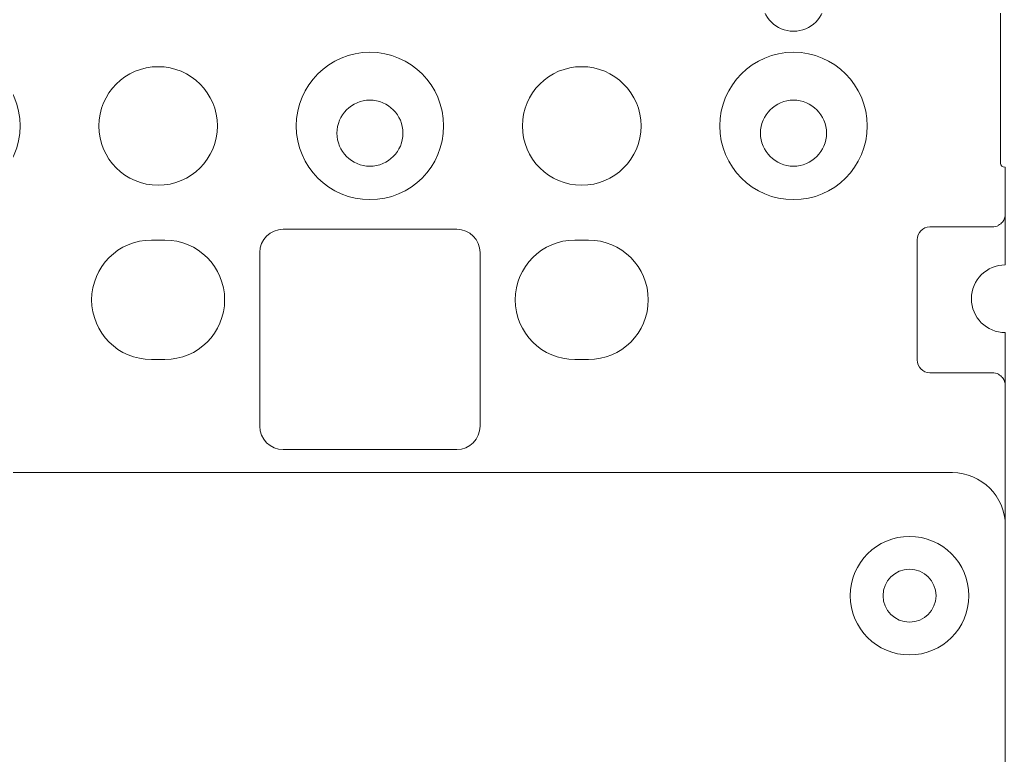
# Model space of a CAD drawing. Header units: inches. Extents: x 0 to 33.5, y 0 to 22.4.
# Drawn here: x 15.162 to 17.489, y 16.951 to 18.687 of the extents above; entities that cross this region are included whole.
import ezdxf

# ---------------------------------------------------------------- set-up
doc = ezdxf.new("R2010")
doc.units = ezdxf.units.IN
doc.header["$MEASUREMENT"] = 0
doc.layers.add('PSYMS', color=7, linetype='Continuous')

# ---------------------------------------------------------------- blocks, each defined once
blk = doc.blocks.new('abesx180')
at = {"lineweight": 0}
for p, q in [((3.978, 4.849), (3.978, 5.37)), ((3.978, 4.849), (3.978, 5.37)), ((3.989, 4.839), (3.988, 4.839)), ((3.989, 4.839), (3.989, 4.729)), ((3.989, 4.839), (3.989, 4.729)), ((3.989, 4.729), (3.989, 4.6496)), ((3.989, 4.729), (3.989, 4.6496)), ((2.284, 4.6925), (2.694, 4.6925)), ((2.284, 4.6925), (2.694, 4.6925)), ((3.958, 4.698), (3.811, 4.698)), ((3.958, 4.698), (3.811, 4.698)), ((2.005, 4.667), (1.973, 4.667)), ((3.005, 4.667), (2.973, 4.667)), ((3.781, 4.384), (3.781, 4.668)), ((3.781, 4.384), (3.781, 4.668)), ((2.229, 4.2275), (2.229, 4.6375)), ((2.229, 4.2275), (2.229, 4.6375)), ((2.749, 4.6375), (2.749, 4.2275)), ((2.749, 4.6375), (2.749, 4.2275)), ((3.989, 4.6496), (3.989, 4.6085)), ((3.989, 4.6496), (3.989, 4.6085)), ((3.989, 4.4485), (3.989, 4.4074)), ((3.989, 4.4485), (3.989, 4.4074)), ((3.989, 4.4074), (3.989, 4.3255)), ((3.989, 4.4074), (3.989, 4.3255)), ((1.973, 4.385), (2.005, 4.385)), ((2.973, 4.385), (3.005, 4.385)), ((3.958, 4.354), (3.811, 4.354)), ((3.958, 4.354), (3.811, 4.354)), ((3.989, 4.3255), (3.9889, 4.3255)), ((3.989, 4.3255), (3.9889, 4.3255)), ((3.989, 4.323), (3.989, 4.3255)), ((3.989, 4.323), (3.989, 4.3255)), ((3.989, 4.1032), (3.989, 4.323)), ((3.989, 4.1032), (3.989, 4.323)), ((2.694, 4.1725), (2.284, 4.1725)), ((2.694, 4.1725), (2.284, 4.1725)), ((3.864, 4.118), (0.114, 4.118)), ((3.864, 4.118), (0.114, 4.118)), ((3.989, 1.198), (3.989, 3.993)), ((3.989, 1.198), (3.989, 3.993))]:
    blk.add_line(p, q, dxfattribs=at)
for centre, radius, start, end in [((3.489, 5.234), 0.074, 180, 0), ((1.489, 4.9365), 0.174, 0, 180), ((2.489, 4.9365), 0.174, 360, 180), ((3.489, 4.9365), 0.174, 0, 180), ((1.989, 4.9365), 0.14, 0, 180), ((2.989, 4.9365), 0.14, 0, 180), ((2.489, 4.9195), 0.078, 360, 180), ((3.489, 4.9195), 0.078, 0, 180), ((1.489, 4.9365), 0.174, 180, 0), ((1.989, 4.9365), 0.14, 180, 0), ((2.489, 4.9365), 0.174, 180, 360), ((2.989, 4.9365), 0.14, 180, 0), ((3.489, 4.9365), 0.174, 180, 0), ((2.489, 4.9195), 0.078, 180, 360), ((3.489, 4.9195), 0.078, 180, 0), ((3.988, 4.849), 0.01, 180, 270), ((3.988, 4.849), 0.01, 180, 270), ((3.958, 4.729), 0.031, 270, 298.9385), ((3.958, 4.729), 0.031, 270, 298.9385), ((2.284, 4.6375), 0.055, 90, 180), ((2.284, 4.6375), 0.055, 90, 180), ((2.694, 4.6375), 0.055, 0, 90), ((2.694, 4.6375), 0.055, 0, 90), ((3.811, 4.668), 0.03, 90, 180), ((3.811, 4.668), 0.03, 90, 180), ((1.973, 4.526), 0.141, 90, 270), ((2.005, 4.526), 0.141, 270, 90), ((2.973, 4.526), 0.141, 90, 270), ((3.005, 4.526), 0.141, 270, 90), ((3.989, 4.5285), 0.08, 90, 270), ((3.989, 4.5285), 0.08, 90, 270), ((3.989, 4.5285), 0.08, 90, 270), ((3.811, 4.384), 0.03, 180, 270), ((3.811, 4.384), 0.03, 180, 270), ((3.958, 4.323), 0.031, 61.0615, 90), ((3.958, 4.323), 0.031, 61.0615, 90), ((2.284, 4.2275), 0.055, 180, 270), ((2.284, 4.2275), 0.055, 180, 270), ((2.694, 4.2275), 0.055, 270, 0), ((2.694, 4.2275), 0.055, 270, 0), ((3.864, 3.993), 0.125, 360, 90), ((3.864, 3.993), 0.125, 360, 90), ((3.763, 3.8275), 0.14, 0, 180), ((3.763, 3.8275), 0.0625, 0, 180), ((3.763, 3.8275), 0.14, 180, 0), ((3.763, 3.8275), 0.0625, 180, 0)]:
    blk.add_arc(centre, radius, start, end, dxfattribs=at)
for points in [[(3.973, 4.7019), (3.9749, 4.7029), (3.9783, 4.7053), (3.9824, 4.7096), (3.9854, 4.7142), (3.9875, 4.719), (3.9887, 4.724), (3.989, 4.7274), (3.989, 4.729)], [(3.973, 4.7019), (3.9749, 4.7029), (3.9783, 4.7053), (3.9824, 4.7096), (3.9854, 4.7142), (3.9875, 4.719), (3.9887, 4.724), (3.989, 4.7274), (3.989, 4.729)], [(3.989, 4.323), (3.989, 4.3246), (3.9887, 4.328), (3.9875, 4.333), (3.9854, 4.3378), (3.9824, 4.3424), (3.9783, 4.3467), (3.9749, 4.3491), (3.973, 4.3501)], [(3.989, 4.323), (3.989, 4.3246), (3.9887, 4.328), (3.9875, 4.333), (3.9854, 4.3378), (3.9824, 4.3424), (3.9783, 4.3467), (3.9749, 4.3491), (3.973, 4.3501)], [(3.989, 3.993), (3.989, 3.9994), (3.989, 4.0117), (3.989, 4.0289), (3.989, 4.0453), (3.989, 4.0611), (3.989, 4.0761), (3.989, 4.0903), (3.989, 4.099), (3.989, 4.1032)], [(3.989, 3.993), (3.989, 3.9994), (3.989, 4.0117), (3.989, 4.0289), (3.989, 4.0453), (3.989, 4.0611), (3.989, 4.0761), (3.989, 4.0903), (3.989, 4.099), (3.989, 4.1032)], [(3.989, 4.1032), (3.989, 4.0988), (3.989, 4.0944), (3.989, 4.0901)], [(3.989, 4.054), (3.989, 4.051), (3.989, 4.0481), (3.989, 4.0452)]]:
    blk.add_open_spline(points, degree=3, dxfattribs=at)

msp = doc.modelspace()

# ---------------------------------------------------------------- block references
at = {"layer": 'PSYMS'}
msp.add_blockref('abesx180', (13.5, 13.5), dxfattribs=at)

doc.saveas('drawing.dxf')
